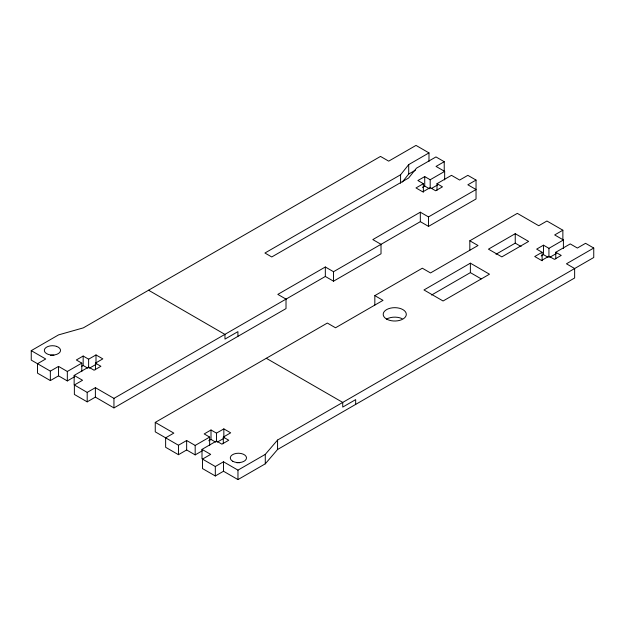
<?xml version="1.0" encoding="UTF-8"?>
<svg xmlns="http://www.w3.org/2000/svg" width="625" height="625" viewBox="0 0 625 625"><rect width="100%" height="100%" fill="white"/><g stroke="black" fill="none" stroke-linecap="round" stroke-linejoin="round"><path stroke-width="0.94" d="M428.984 161.414L428.984 152.898L416 145.406L388.695 161.148L380.508 156.422L83.328 327.867L58.555 334.891L31.25 350.641L31.25 360.102L50.352 371.125L58.539 366.398L67.328 371.469L81.797 363.125L81.797 371.641M74.562 376.758L67.328 380.93L58.539 375.859L50.352 380.578L50.352 371.125M58.539 375.859L58.539 366.398M67.328 380.93L67.328 371.469M74.148 384.867L74.156 375.414L88.625 367.062L94.078 370.219L100.906 366.281L95.445 363.125L95.445 369.75M74.156 375.414L82.555 380.266L74.367 384.992L74.367 394.445L87.195 401.852L95.383 397.125L113.953 407.93L286.016 308.594L286.016 299.055M87.844 368.195L83.164 365.492L83.164 356.039L76.344 359.977L81.797 363.125M87.195 401.852L87.195 392.398L74.367 384.992M88.625 367.703L88.625 359.188L83.164 356.039M95.383 397.125L95.383 387.672L87.195 392.398M96 363.445L96 354.938L88.625 359.188M113.945 407.844L113.945 398.383L95.383 387.672M400.578 183.281L400.578 174.773L408.703 164.602L428.984 152.898M402.32 182.047L408.703 174.055L408.703 164.602M423.359 192.195L423.359 183.688L417.898 180.531L424.727 176.594L430.188 179.75L444.656 171.398L444.656 179.914M429.406 188.758L424.727 186.055L424.727 176.594M430.18 188.258L430.188 179.75M437.008 190.305L437.008 183.688L451.477 175.336L459.664 180.062L467.852 175.344L476.039 180.07L476.039 198.977L428.531 226.383L420.344 221.656L420.312 212.188L372.82 239.586L381.008 244.32L381.031 253.789L333.523 281.188L325.336 276.461L325.328 266.992L277.828 294.391L286.016 299.117L113.945 398.383M444.227 171.156L444.227 161.703L435.969 156.93L416.469 168.18L408.625 178.008L271.758 256.961L264.93 253.023L400.578 174.773M593.75 248.039L566.453 263.797L574.641 268.531L574.641 277.984L277.57 449.492L265.281 463.828L237.969 479.594L223.5 471.242L215.313 475.977L202.484 468.562L202.484 459.109L215.313 466.516L223.5 461.789L237.969 470.141L265.281 454.375L277.57 440.039L593.75 257.5L593.75 248.039L585.562 243.312L577.375 248.039L570.234 243.914L555.766 252.273L555.766 258.891M408.703 174.055L415.461 170.156M81.648 366.367L83.164 365.492M444.227 161.703L436.039 166.422L444.656 171.398M95.445 363.125L102.82 358.875L96 354.938M89.445 368.172L96 364.391M423.359 183.688L415.984 187.938L422.813 191.875L430.18 187.625L435.641 190.773L442.469 186.836L437.008 183.688M422.453 187.367L424.727 186.055M431.789 188.273L437.422 185.031M476.039 180.07L467.852 184.789L476.039 189.523L428.5 216.914L420.312 212.188M325.328 266.992L333.516 271.719L381.008 244.32M285.328 299.539L325.336 276.461M380.344 244.734L420.344 221.656M209.648 445.594L209.648 437.086L195.18 445.438L186.648 440.516L178.461 445.242L155.258 431.844L155.258 422.391L327.336 323.055L335.523 327.781L383.016 300.359L374.828 295.633L374.828 305.094M374.828 295.633L422.328 268.211L430.516 272.938L478.016 245.516L469.82 240.789L469.82 250.25M469.82 240.789L517.32 213.367L538.742 225.734L546.93 221.008L562.867 230.211L562.867 239.664M515.242 233.688L488.453 249.156L501.844 256.883L528.625 241.422L515.242 233.688L515.242 243.148L495.992 254.258M470.375 263.172L423.969 289.961L443.078 300.992L489.477 274.203L470.375 263.172L470.375 272.625L431.562 295.031M223.297 443.703L223.297 437.086L230.664 432.828L223.844 428.891L216.469 433.141L211.008 429.992L204.188 433.93L209.648 437.086M562.867 230.211L554.68 234.938L563.406 239.977L563.406 248.484M155.258 422.391L173.82 433.109L165.633 437.836L165.633 447.289L178.461 454.695L186.648 449.969L195.18 454.891L202.414 450.719M563.406 239.977L548.938 248.328L543.484 245.18L536.656 249.117L542.117 252.273L542.117 260.781M208.734 440.758L211.008 439.445L215.688 442.148M542.117 252.273L534.742 256.523L541.57 260.469L548.938 256.211L554.398 259.359L561.227 255.422L555.766 252.273M202 458.836L202 449.375L216.469 441.023L221.93 444.172L228.758 440.234L223.297 437.086M217.289 442.125L223.844 438.344M541.203 255.945L543.484 254.633L548.156 257.336M549.742 257.32L556.172 253.609M202.484 459.109L210.672 454.383L202 449.375M50.422 355.32L52.523 355.18A8.109 4.68 0 0 1 53.93 355.258M515.242 243.148L521.094 246.531M470.375 272.625L481.172 278.859M266.297 358.289L342.734 402.422L342.734 407.086L355.672 399.617L355.672 404.406M31.25 350.641L45.719 358.992L37.523 363.719L37.523 373.172L50.352 380.578M148.562 290.219L224.953 334.422L224.984 339.102L237.922 331.641L237.922 336.328M428.5 216.914L428.531 226.383M333.516 271.719L333.523 281.188M548.938 248.328L548.938 256.844M543.484 245.18L543.484 254.633M277.57 440.039L277.57 449.492M265.281 454.375L265.281 463.828M237.969 470.141L237.969 479.594M223.844 428.891L223.844 437.398M223.5 461.789L223.5 471.242M216.469 433.141L216.469 441.656M215.313 466.516L215.313 475.977M211.008 429.992L211.008 439.445M195.18 445.438L195.18 454.891M186.648 440.516L186.648 449.969M178.461 445.242L178.461 454.695M386.492 319.141A11.555 6.672 0 0 1 402.078 318.648M236.891 462.773A8.109 4.68 0 0 1 239.711 462.758M56.563 346.375L54.617 345.891A8.109 4.68 0 0 0 44.977 348.555A8.109 4.68 0 0 0 48.289 354.422L50.234 354.898A8.109 4.68 0 0 0 59.875 352.242A8.109 4.68 0 0 0 56.563 346.375M387.414 319.5A11.555 6.672 0 0 0 406.148 315.438A11.555 6.672 0 0 0 390.68 308.102A11.555 6.672 0 0 0 387.414 319.5M232.734 461.266A8.109 4.68 0 0 0 246.258 459.07A8.109 4.68 0 0 0 236.203 453.414A8.109 4.68 0 0 0 232.734 461.266"/></g></svg>
